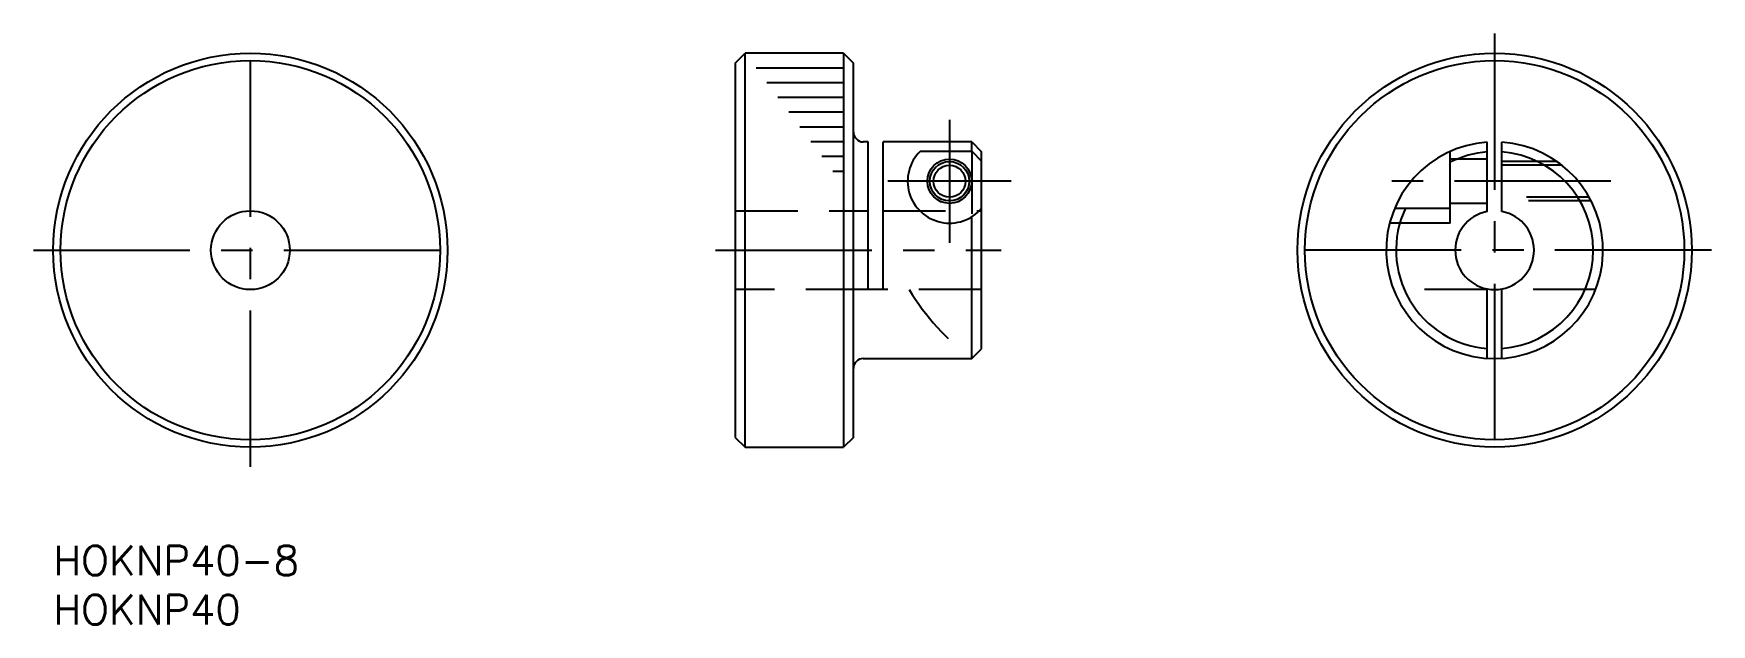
# Model space of a CAD drawing. Extents: x -2 to 168, y -8 to 52.
import ezdxf

# ---------------------------------------------------------------- set-up
doc = ezdxf.new("R2010")
doc.units = 0
doc.header["$LTSCALE"] = 0.5
doc.linetypes.add('CENTER', pattern=[50.8, 31.75, -6.35, 6.35, -6.35])
doc.linetypes.add('DASHED', pattern=[19.05, 12.7, -6.35])
for name, color, linetype in [('MSM_CENTER', 1, 'CENTER'), ('MSM_CONTINUOUS', 7, 'CONTINUOUS'), ('MSM_DASHED', 4, 'DASHED'), ('MSM_NARROW', 5, 'CONTINUOUS'), ('MSM_PART_NUMBER', 7, 'CONTINUOUS')]:
    doc.layers.add(name, color=color, linetype=linetype)
doc.styles.get("Standard").update_dxf_attribs({"font": 'txt.shx', "height": 3, "bigfont": 'bigfont.shx'})

# ---------------------------------------------------------------- blocks, each defined once
blk = doc.blocks.new('*U3')
at = {"layer": 'MSM_PART_NUMBER'}
blk.add_text('HOKNP40-8', height=3, dxfattribs=at).set_placement((0, -3))
blk = doc.blocks.new('*U4')
at = {"layer": 'MSM_PART_NUMBER'}
blk.add_text('HOKNP40', height=3, dxfattribs=at).set_placement((0, -8))

msp = doc.modelspace()

# ---------------------------------------------------------------- linework, layer by layer
at = {"layer": 'MSM_CENTER'}
for p, q in [((20, 8), (20, 52)), ((146.26, 52), (146.26, 8)), ((90.95, 43.25), (90.95, 30.75)), ((97.2, 37), (84.7, 37)), ((158.06, 37), (133.61, 37)), ((-2, 30), (42, 30)), ((67.2, 30), (96.2, 30)), ((168.26, 30), (124.26, 30))]:
    msp.add_line(p, q, dxfattribs=at)
at = {"layer": 'MSM_CONTINUOUS'}
for p, q in [((69.2, 49), (70.2, 50)), ((80.2, 50), (70.2, 50)), ((70.2, 10), (70.2, 50)), ((80.2, 50), (80.2, 10)), ((80.2, 50), (81.2, 49)), ((69.2, 49), (69.2, 11)), ((81.2, 11), (81.2, 49)), ((82.7, 41), (82.2, 41)), ((82.7, 26), (82.7, 41)), ((93.2, 41), (84.2, 41)), ((84.2, 26), (84.2, 41)), ((93.2, 41), (94.2, 40)), ((93.2, 40.04), (93.2, 41)), ((145.51, 33.93), (145.51, 40.97)), ((147.01, 33.93), (147.01, 40.97)), ((87.98, 40.04), (93.2, 40.04)), ((93.2, 40.04), (94.2, 39.04)), ((94.2, 20), (94.2, 40)), ((141.76, 34.26), (141.76, 40.04)), ((136.12, 34.26), (141.76, 34.26)), ((93.2, 19), (93.2, 33.39)), ((84.2, 26), (82.7, 26)), ((145.51, 19.03), (145.51, 26.07)), ((147.01, 19.03), (147.01, 26.07)), ((82.2, 19), (93.2, 19)), ((93.2, 19), (94.2, 20)), ((69.2, 11), (70.2, 10)), ((81.2, 11), (80.2, 10)), ((70.2, 10), (80.2, 10))]:
    msp.add_line(p, q, dxfattribs=at)
for centre, radius in [((20, 30), 20), ((146.26, 30), 20), ((20, 30), 19.25), ((146.26, 30), 19.25), ((90.95, 37), 2.25), ((90.95, 37), 1.62), ((20, 30), 4)]:
    msp.add_circle(centre, radius, dxfattribs=at)
for centre, radius, start, end in [((82.2, 42), 1, 180, 270), ((146.26, 30), 11, 93.9096, 86.0904), ((90.95, 37), 4.25, 134.3822, 319.8808), ((146.26, 30), 10, 94.3012, 116.7437), ((146.26, 30), 10, 274.3012, 85.6988), ((146.26, 30), 10, 154.7772, 265.6988), ((146.26, 30), 4, 100.8069, 79.1931), ((82.2, 18), 1, 90, 180)]:
    msp.add_arc(centre, radius, start, end, dxfattribs=at)
at = {"layer": 'MSM_DASHED'}
for p, q in [((93.2, 40.04), (93.2, 33.39)), ((145.51, 39.25), (141.76, 39.25)), ((152.59, 39), (147.01, 39)), ((153.1, 38.62), (147.01, 38.62)), ((145.51, 34.75), (141.76, 34.75)), ((141.76, 32.75), (141.76, 34.26)), ((155.86, 35.38), (147.01, 35.38)), ((156.06, 35), (147.01, 35)), ((69.2, 34), (82.7, 34)), ((84.2, 34), (94.2, 34)), ((141.76, 32.75), (135.61, 32.75)), ((82.7, 26), (69.2, 26)), ((94.2, 26), (84.2, 26)), ((145.51, 26), (136.02, 26)), ((156.51, 26), (147.01, 26))]:
    msp.add_line(p, q, dxfattribs=at)
msp.add_arc((108.2, 39), 25, 211.3323, 233.1301, dxfattribs=at)
at = {"layer": 'MSM_NARROW'}
for p, q in [((80.2, 48.5), (71.31, 48.5)), ((80.2, 47), (72.42, 47)), ((80.2, 45.5), (73.53, 45.5)), ((80.2, 44), (74.64, 44)), ((80.2, 42.5), (75.76, 42.5)), ((80.2, 41), (76.87, 41)), ((80.2, 39.5), (77.98, 39.5)), ((80.2, 38), (79.09, 38))]:
    msp.add_line(p, q, dxfattribs=at)
msp.add_circle((90.95, 37), 2, dxfattribs=at)

# ---------------------------------------------------------------- block references
at = {"layer": 'MSM_CONTINUOUS'}
for name in ['*U3', '*U4']:
    msp.add_blockref(name, (0, 0), dxfattribs=at)

doc.saveas('drawing.dxf')
